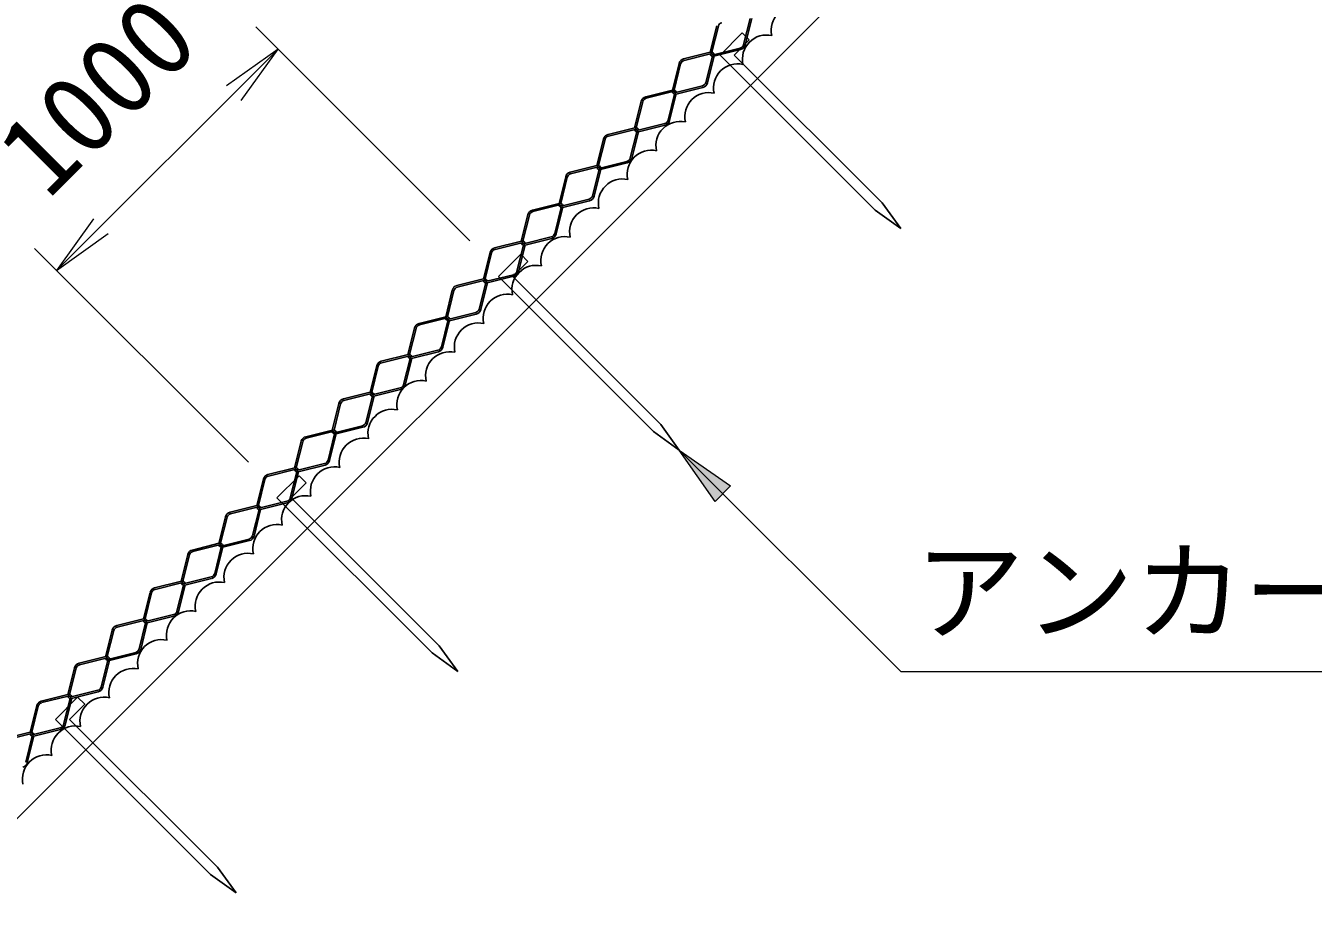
# Model space of a CAD drawing. Units: millimetres, scale not verified. Extents: x 690 to 40690, y 684 to 28809.
# Drawn here: x 10601 to 14711, y 15153 to 18009 of the extents above; entities that cross this region are included whole.
import ezdxf
from ezdxf.enums import TextEntityAlignment as Align

# ---------------------------------------------------------------- set-up
doc = ezdxf.new("R2010")
doc.units = ezdxf.units.MM
doc.header["$LTSCALE"] = 100
for name, color, linetype, lineweight in [('C-STR', 1, 'Continuous', 25), ('C-STR-DIM', 1, 'Continuous', 13), ('C-STR-HTXT', 1, 'Continuous', 13)]:
    doc.layers.add(name, color=color, linetype=linetype, lineweight=lineweight)
doc.styles.add('ＭＳ ゴシック', font='')
doc.styles.get('ＭＳ ゴシック').set_extended_font_data('MS Gothic')

msp = doc.modelspace()

# ---------------------------------------------------------------- hatches: boundary and pattern name
at = {"layer": 'C-STR-HTXT'}
msp.add_hatch(color=256, dxfattribs=at).paths.add_polyline_path([(12687.5, 16654.3), (12851.4, 16539.6), (12802.3, 16490.4)])

# ---------------------------------------------------------------- linework, layer by layer
at = {"layer": 'C-STR', "color": 7}
for p, q in [((13942.7, 18846.8), (7225.1, 12129.3)), ((12817.6, 17915.7), (12888.4, 17986.5)), ((12911, 17963.8), (12862.9, 17915.7)), ((12888.4, 17986.5), (12911, 17963.8)), ((12817.6, 17915.7), (13312.6, 17420.8)), ((12862.9, 17915.7), (13335.3, 17443.4)), ((13394.6, 17361.4), (13335.3, 17443.4)), ((13394.6, 17361.4), (13312.6, 17420.8)), ((12110.5, 17208.6), (12181.3, 17279.3)), ((12181.3, 17279.3), (12203.9, 17256.7)), ((12203.9, 17256.7), (12155.8, 17208.6)), ((12110.5, 17208.6), (12605.5, 16713.7)), ((12155.8, 17208.6), (12628.1, 16736.3)), ((12687.5, 16654.3), (12628.1, 16736.3)), ((12687.5, 16654.3), (12605.5, 16713.7)), ((11403.4, 16501.5), (11474.1, 16572.2)), ((11474.1, 16572.2), (11496.8, 16549.6)), ((11496.8, 16549.6), (11448.7, 16501.5)), ((11403.4, 16501.5), (11898.4, 16006.6)), ((11448.7, 16501.5), (11921, 16029.2)), ((11980.4, 15947.2), (11921, 16029.2)), ((11980.4, 15947.2), (11898.4, 16006.6)), ((10696.3, 15794.4), (10767, 15865.1)), ((10767, 15865.1), (10789.7, 15842.5)), ((10789.7, 15842.5), (10741.6, 15794.4)), ((10696.3, 15794.4), (11191.3, 15299.4)), ((10696.3, 15794.4), (11191.3, 15299.4)), ((10741.6, 15794.4), (11213.9, 15322.1)), ((10741.6, 15794.4), (11213.9, 15322.1)), ((11273.3, 15240.1), (11191.3, 15299.4)), ((11273.3, 15240.1), (11191.3, 15299.4)), ((11273.3, 15240.1), (11213.9, 15322.1)), ((11273.3, 15240.1), (11213.9, 15322.1))]:
    msp.add_line(p, q, dxfattribs=at)
at = {"layer": 'C-STR'}
for p, q in [((12786.1, 17924.3), (12807.3, 18009.1)), ((12791.4, 17924.4), (12812.3, 18007.8)), ((12893, 17948.9), (12913.9, 18032.3)), ((12898, 17947.5), (12919.2, 18032.4)), ((12786.6, 17924.4), (12701.3, 17903.1)), ((12787.6, 17919.3), (12702.6, 17898.1)), ((12797.1, 17916.7), (12882.1, 17938)), ((12798.1, 17911.7), (12883.4, 17933)), ((12665.5, 17803.7), (12686.7, 17888.5)), ((12670.8, 17803.8), (12691.7, 17887.2)), ((12772.4, 17828.3), (12793.3, 17911.7)), ((12777.4, 17826.9), (12798.6, 17911.8)), ((12666, 17803.8), (12580.6, 17782.5)), ((12667, 17798.7), (12582, 17777.5)), ((12676.5, 17796.1), (12761.5, 17817.4)), ((12677.5, 17791.1), (12762.8, 17812.4)), ((12544.9, 17683.1), (12566.1, 17767.9)), ((12550.2, 17683.2), (12571.1, 17766.6)), ((12651.8, 17707.7), (12672.6, 17791.1)), ((12656.8, 17706.3), (12678, 17791.2)), ((12545.4, 17683.2), (12460, 17661.8)), ((12546.4, 17678.1), (12461.4, 17656.9)), ((12555.9, 17675.5), (12640.9, 17696.7)), ((12556.9, 17670.4), (12642.2, 17691.8)), ((12424.3, 17562.5), (12445.5, 17647.3)), ((12429.6, 17562.6), (12450.5, 17646)), ((12531.2, 17587.1), (12552, 17670.4)), ((12536.2, 17585.7), (12557.4, 17670.6)), ((12424.8, 17562.6), (12339.4, 17541.2)), ((12425.8, 17557.5), (12340.8, 17536.3)), ((12410.6, 17466.5), (12431.4, 17549.8)), ((12415.6, 17465.1), (12436.8, 17550)), ((12435.3, 17554.9), (12520.3, 17576.1)), ((12436.3, 17549.8), (12521.6, 17571.2)), ((12303.7, 17441.8), (12324.9, 17526.7)), ((12309, 17442), (12329.9, 17525.4)), ((12304.2, 17442), (12218.8, 17420.6)), ((12305.2, 17436.9), (12220.2, 17415.7)), ((12290, 17345.8), (12310.8, 17429.2)), ((12294.9, 17344.5), (12316.2, 17429.4)), ((12314.7, 17434.3), (12399.7, 17455.5)), ((12315.7, 17429.2), (12401, 17450.6)), ((12183.1, 17321.2), (12204.3, 17406.1)), ((12188.4, 17321.4), (12209.2, 17404.7)), ((12183.5, 17321.4), (12098.2, 17300)), ((12184.6, 17316.3), (12099.6, 17295.1)), ((12169.4, 17225.2), (12190.2, 17308.6)), ((12174.3, 17223.9), (12195.6, 17308.7)), ((12194.1, 17313.7), (12279.1, 17334.9)), ((12195.1, 17308.6), (12280.4, 17330)), ((12062.5, 17200.6), (12083.7, 17285.5)), ((12067.8, 17200.8), (12088.6, 17284.1)), ((12062.9, 17200.8), (11977.6, 17179.4)), ((12064, 17195.7), (11978.9, 17174.4)), ((12048.8, 17104.6), (12069.6, 17188)), ((12053.7, 17103.3), (12074.9, 17188.1)), ((12073.5, 17193.1), (12158.5, 17214.3)), ((12074.5, 17188), (12159.8, 17209.4)), ((11941.9, 17080), (11963.1, 17164.9)), ((11947.2, 17080.1), (11968, 17163.5)), ((11942.3, 17080.1), (11857, 17058.8)), ((11943.3, 17075.1), (11858.3, 17053.8)), ((11928.2, 16984), (11949, 17067.4)), ((11933.1, 16982.7), (11954.3, 17067.5)), ((11952.8, 17072.5), (12037.9, 17093.7)), ((11953.9, 17067.4), (12039.2, 17088.7)), ((11821.2, 16959.4), (11842.5, 17044.3)), ((11826.6, 16959.5), (11847.4, 17042.9)), ((11832.2, 16951.9), (11917.2, 16973.1)), ((11821.7, 16959.5), (11736.4, 16938.2)), ((11822.7, 16954.5), (11737.7, 16933.2)), ((11807.6, 16863.4), (11828.4, 16946.8)), ((11812.5, 16862.1), (11833.7, 16946.9)), ((11833.3, 16946.8), (11918.6, 16968.1)), ((11700.6, 16838.8), (11721.8, 16923.7)), ((11706, 16838.9), (11726.8, 16922.3)), ((11711.6, 16831.3), (11796.6, 16852.5)), ((11701.1, 16838.9), (11615.8, 16817.6)), ((11702.1, 16833.9), (11617.1, 16812.6)), ((11686.9, 16742.8), (11707.8, 16826.2)), ((11691.9, 16741.5), (11713.1, 16826.3)), ((11712.6, 16826.2), (11798, 16847.5)), ((11580, 16718.2), (11601.2, 16803)), ((11585.4, 16718.3), (11606.2, 16801.7)), ((11591, 16710.6), (11676, 16731.9)), ((11592, 16705.6), (11677.4, 16726.9)), ((11580.5, 16718.3), (11495.2, 16697)), ((11581.5, 16713.3), (11496.5, 16692)), ((11566.3, 16622.2), (11587.2, 16705.6)), ((11571.3, 16620.9), (11592.5, 16705.7)), ((11459.4, 16597.6), (11480.6, 16682.4)), ((11464.8, 16597.7), (11485.6, 16681.1)), ((11470.4, 16590), (11555.4, 16611.3)), ((11471.4, 16585), (11556.8, 16606.3)), ((11459.9, 16597.7), (11374.6, 16576.4)), ((11460.9, 16592.7), (11375.9, 16571.4)), ((11445.7, 16501.6), (11466.6, 16585)), ((11450.7, 16500.3), (11471.9, 16585.1)), ((11338.8, 16477), (11360, 16561.8)), ((11344.2, 16477.1), (11365, 16560.5)), ((11349.8, 16469.4), (11434.8, 16490.7)), ((11350.8, 16464.4), (11436.2, 16485.7)), ((11218.2, 16356.4), (11239.4, 16441.2)), ((11223.5, 16356.5), (11244.4, 16439.9)), ((11339.3, 16477.1), (11254, 16455.8)), ((11340.3, 16472.1), (11255.3, 16450.8)), ((11325.1, 16381), (11346, 16464.4)), ((11330.1, 16379.7), (11351.3, 16464.5)), ((11218.7, 16356.5), (11133.4, 16335.2)), ((11229.2, 16348.8), (11314.2, 16370.1)), ((11230.2, 16343.8), (11315.5, 16365.1)), ((11097.6, 16235.8), (11118.8, 16320.6)), ((11102.9, 16235.9), (11123.8, 16319.3)), ((11219.7, 16351.5), (11134.7, 16330.2)), ((11204.5, 16260.4), (11225.4, 16343.8)), ((11209.5, 16259.1), (11230.7, 16343.9)), ((11098.1, 16235.9), (11012.8, 16214.6)), ((11108.6, 16228.2), (11193.6, 16249.5)), ((11109.6, 16223.2), (11194.9, 16244.5)), ((10977, 16115.2), (10998.2, 16200)), ((10982.3, 16115.3), (11003.2, 16198.7)), ((11099.1, 16230.8), (11014.1, 16209.6)), ((11083.9, 16139.8), (11104.8, 16223.2)), ((11088.9, 16138.4), (11110.1, 16223.3)), ((10977.5, 16115.3), (10892.2, 16094)), ((10978.5, 16110.2), (10893.5, 16089)), ((10988, 16107.6), (11073, 16128.9)), ((10989, 16102.6), (11074.3, 16123.9)), ((10856.4, 15994.6), (10877.6, 16079.4)), ((10861.7, 15994.7), (10882.6, 16078.1)), ((10963.3, 16019.2), (10984.2, 16102.6)), ((10968.3, 16017.8), (10989.5, 16102.7)), ((10856.9, 15994.7), (10771.5, 15973.4)), ((10857.9, 15989.6), (10772.9, 15968.4)), ((10867.4, 15987), (10952.4, 16008.3)), ((10868.4, 15982), (10953.7, 16003.3)), ((10735.8, 15874), (10757, 15958.8)), ((10741.1, 15874.1), (10762, 15957.5)), ((10842.7, 15898.6), (10863.5, 15982)), ((10847.7, 15897.2), (10868.9, 15982.1)), ((10736.3, 15874.1), (10650.9, 15852.7)), ((10737.3, 15869), (10652.3, 15847.8)), ((10746.8, 15866.4), (10831.8, 15887.7)), ((10747.8, 15861.3), (10833.1, 15882.7)), ((10615.2, 15753.4), (10636.4, 15838.2)), ((10620.5, 15753.5), (10641.4, 15836.9)), ((10722.1, 15778), (10742.9, 15861.3)), ((10727.1, 15776.6), (10748.3, 15861.5)), ((10615.7, 15753.5), (10530.3, 15732.1)), ((10616.7, 15748.4), (10531.7, 15727.2)), ((10601.5, 15657.4), (10622.3, 15740.7)), ((10606.5, 15656), (10627.7, 15740.9)), ((10626.2, 15745.8), (10711.2, 15767)), ((10627.2, 15740.7), (10712.5, 15762.1))]:
    msp.add_line(p, q, dxfattribs=at)
at = {"layer": 'C-STR', "color": 7}
for centre in [(13057.7, 17994.5), (12965.8, 17902.6), (12873.8, 17810.7), (12781.9, 17718.8), (12690, 17626.8), (12598.1, 17534.9), (12506.1, 17443), (12414.2, 17351.1), (12322.3, 17259.1), (12230.4, 17167.2), (12138.4, 17075.3), (12046.5, 16983.4), (11954.6, 16891.4), (11862.7, 16799.5), (11770.7, 16707.6), (11678.8, 16615.7), (11586.9, 16523.7), (11495, 16431.8), (11403, 16339.9), (11311.1, 16248), (11219.2, 16156.1), (11127.3, 16064.1), (11035.4, 15972.2), (10943.4, 15880.3), (10851.5, 15788.4), (10759.6, 15696.4), (10667.7, 15604.5)]:
    msp.add_arc(centre, 76.9, 77.2714, 192.7286, dxfattribs=at)
at = {"layer": 'C-STR'}
for centre, radius, start, end in [((12826.8, 18004.1), 15, 104.0362, 165.9638), ((12795.7, 17921.4), 10, 194.0362, 284.0362), ((12789, 17914.7), 10, 14.0362, 104.0362), ((12788.8, 17914.5), 5, 45, 104.0362), ((12795.9, 17921.6), 5, 225, 284.0362), ((12878.5, 17952.5), 15, 284.0362, 345.9638), ((12878.6, 17952.4), 20, 284.0362, 345.9638), ((12706.1, 17883.7), 20, 104.0362, 165.9638), ((12706.2, 17883.5), 15, 104.0362, 165.9638), ((12675.1, 17800.8), 10, 194.0362, 284.0362), ((12668.4, 17794.1), 10, 14.0362, 104.0362), ((12668.2, 17793.9), 5, 45, 104.0362), ((12675.3, 17801), 5, 225, 284.0362), ((12757.9, 17831.9), 15, 284.0362, 345.9638), ((12758, 17831.8), 20, 284.0362, 345.9638), ((12585.5, 17763.1), 20, 104.0362, 165.9638), ((12585.6, 17762.9), 15, 104.0362, 165.9638), ((12554.5, 17680.1), 10, 194.0362, 284.0362), ((12547.8, 17673.5), 10, 14.0362, 104.0362), ((12547.6, 17673.3), 5, 45, 104.0362), ((12554.7, 17680.3), 5, 225, 284.0362), ((12637.2, 17711.3), 15, 284.0362, 345.9638), ((12637.4, 17711.2), 20, 284.0362, 345.9638), ((12464.9, 17642.4), 20, 104.0362, 165.9638), ((12465, 17642.3), 15, 104.0362, 165.9638), ((12433.9, 17559.5), 10, 194.0362, 284.0362), ((12427.2, 17552.9), 10, 14.0362, 104.0362), ((12427, 17552.7), 5, 45, 104.0362), ((12434.1, 17559.7), 5, 225, 284.0362), ((12516.6, 17590.7), 15, 284.0362, 345.9638), ((12516.8, 17590.6), 20, 284.0362, 345.9638), ((12344.3, 17521.8), 20, 104.0362, 165.9638), ((12344.4, 17521.7), 15, 104.0362, 165.9638), ((12396, 17470.1), 15, 284.0362, 345.9638), ((12313.3, 17438.9), 10, 194.0362, 284.0362), ((12306.6, 17432.3), 10, 14.0362, 104.0362), ((12306.4, 17432.1), 5, 45, 104.0362), ((12313.5, 17439.1), 5, 225, 284.0362), ((12396.2, 17470), 20, 284.0362, 345.9638), ((12223.7, 17401.2), 20, 104.0362, 165.9638), ((12223.8, 17401.1), 15, 104.0362, 165.9638), ((12275.4, 17349.5), 15, 284.0362, 345.9638), ((12275.5, 17349.4), 20, 284.0362, 345.9638), ((12192.6, 17318.3), 10, 194.0362, 284.0362), ((12186, 17311.7), 10, 14.0362, 104.0362), ((12185.8, 17311.5), 5, 45, 104.0362), ((12192.8, 17318.5), 5, 225, 284.0362), ((12103.1, 17280.6), 20, 104.0362, 165.9638), ((12103.2, 17280.5), 15, 104.0362, 165.9638), ((12154.8, 17228.9), 15, 284.0362, 345.9638), ((12154.9, 17228.8), 20, 284.0362, 345.9638), ((12072, 17197.7), 10, 194.0362, 284.0362), ((12065.4, 17191.1), 10, 14.0362, 104.0362), ((12065.2, 17190.9), 5, 45, 104.0362), ((12072.2, 17197.9), 5, 225, 284.0362), ((11982.6, 17159.9), 15, 104.0362, 165.9638), ((12034.2, 17108.3), 15, 284.0362, 345.9638), ((12034.3, 17108.1), 20, 284.0362, 345.9638), ((11861.9, 17039.4), 20, 104.0362, 165.9638), ((11951.4, 17077.1), 10, 194.0362, 284.0362), ((11944.8, 17070.4), 10, 14.0362, 104.0362), ((11944.6, 17070.2), 5, 45, 104.0362), ((11951.6, 17077.3), 5, 225, 284.0362), ((11862, 17039.3), 15, 104.0362, 165.9638), ((11913.6, 16987.7), 15, 284.0362, 345.9638), ((11913.7, 16987.5), 20, 284.0362, 345.9638), ((11741.3, 16918.8), 20, 104.0362, 165.9638), ((11741.4, 16918.7), 15, 104.0362, 165.9638), ((11830.8, 16956.5), 10, 194.0362, 284.0362), ((11824.2, 16949.8), 10, 14.0362, 104.0362), ((11824, 16949.6), 5, 45, 104.0362), ((11831, 16956.7), 5, 225, 284.0362), ((11793, 16867.1), 15, 284.0362, 345.9638), ((11793.1, 16866.9), 20, 284.0362, 345.9638), ((11620.6, 16798.2), 20, 104.0362, 165.9638), ((11620.8, 16798.1), 15, 104.0362, 165.9638), ((11710.2, 16835.9), 10, 194.0362, 284.0362), ((11703.5, 16829.2), 10, 14.0362, 104.0362), ((11703.3, 16829), 5, 45, 104.0362), ((11710.4, 16836.1), 5, 225, 284.0362), ((11672.4, 16746.4), 15, 284.0362, 345.9638), ((11672.5, 16746.3), 20, 284.0362, 345.9638), ((11500, 16677.6), 20, 104.0362, 165.9638), ((11500.2, 16677.5), 15, 104.0362, 165.9638), ((11589.6, 16715.3), 10, 194.0362, 284.0362), ((11582.9, 16708.6), 10, 14.0362, 104.0362), ((11582.7, 16708.4), 5, 45, 104.0362), ((11589.8, 16715.5), 5, 225, 284.0362), ((11551.8, 16625.8), 15, 284.0362, 345.9638), ((11551.9, 16625.7), 20, 284.0362, 345.9638), ((11379.4, 16557), 20, 104.0362, 165.9638), ((11379.6, 16556.9), 15, 104.0362, 165.9638), ((11469, 16594.7), 10, 194.0362, 284.0362), ((11462.3, 16588), 10, 14.0362, 104.0362), ((11462.1, 16587.8), 5, 45, 104.0362), ((11469.2, 16594.9), 5, 225, 284.0362), ((11431.2, 16505.2), 15, 284.0362, 345.9638), ((11431.3, 16505.1), 20, 284.0362, 345.9638), ((11258.8, 16436.4), 20, 104.0362, 165.9638), ((11258.9, 16436.3), 15, 104.0362, 165.9638), ((11348.4, 16474.1), 10, 194.0362, 284.0362), ((11341.7, 16467.4), 10, 14.0362, 104.0362), ((11341.5, 16467.2), 5, 45, 104.0362), ((11348.6, 16474.3), 5, 225, 284.0362), ((11221.1, 16346.8), 10, 14.0362, 104.0362), ((11310.6, 16384.6), 15, 284.0362, 345.9638), ((11310.7, 16384.5), 20, 284.0362, 345.9638), ((11138.2, 16315.8), 20, 104.0362, 165.9638), ((11138.3, 16315.7), 15, 104.0362, 165.9638), ((11227.8, 16353.5), 10, 194.0362, 284.0362), ((11220.9, 16346.6), 5, 45, 104.0362), ((11228, 16353.7), 5, 225, 284.0362), ((11100.5, 16226.2), 10, 14.0362, 104.0362), ((11190, 16264), 15, 284.0362, 345.9638), ((11190.1, 16263.9), 20, 284.0362, 345.9638), ((11017.6, 16195.2), 20, 104.0362, 165.9638), ((11017.7, 16195), 15, 104.0362, 165.9638), ((11107.2, 16232.9), 10, 194.0362, 284.0362), ((11100.3, 16226), 5, 45, 104.0362), ((11107.4, 16233.1), 5, 225, 284.0362), ((10986.6, 16112.3), 10, 194.0362, 284.0362), ((10979.9, 16105.6), 10, 14.0362, 104.0362), ((10979.7, 16105.4), 5, 45, 104.0362), ((11069.4, 16143.4), 15, 284.0362, 345.9638), ((11069.5, 16143.3), 20, 284.0362, 345.9638), ((10897, 16074.6), 20, 104.0362, 165.9638), ((10897.1, 16074.4), 15, 104.0362, 165.9638), ((10986.8, 16112.5), 5, 225, 284.0362), ((10866, 15991.7), 10, 194.0362, 284.0362), ((10859.3, 15985), 10, 14.0362, 104.0362), ((10859.1, 15984.8), 5, 45, 104.0362), ((10866.2, 15991.9), 5, 225, 284.0362), ((10948.8, 16022.8), 15, 284.0362, 345.9638), ((10948.9, 16022.7), 20, 284.0362, 345.9638), ((10776.4, 15954), 20, 104.0362, 165.9638), ((10776.5, 15953.8), 15, 104.0362, 165.9638), ((10745.4, 15871.1), 10, 194.0362, 284.0362), ((10738.7, 15864.4), 10, 14.0362, 104.0362), ((10738.5, 15864.2), 5, 45, 104.0362), ((10745.6, 15871.2), 5, 225, 284.0362), ((10828.1, 15902.2), 15, 284.0362, 345.9638), ((10828.3, 15902.1), 20, 284.0362, 345.9638), ((10655.8, 15833.3), 20, 104.0362, 165.9638), ((10655.9, 15833.2), 15, 104.0362, 165.9638), ((10624.8, 15750.4), 10, 194.0362, 284.0362), ((10618.1, 15743.8), 10, 14.0362, 104.0362), ((10617.9, 15743.6), 5, 45, 104.0362), ((10625, 15750.6), 5, 225, 284.0362), ((10707.5, 15781.6), 15, 284.0362, 345.9638), ((10707.7, 15781.5), 20, 284.0362, 345.9638), ((10587.1, 15660.9), 20, 284.0362, 345.9638)]:
    msp.add_arc(centre, radius, start, end, dxfattribs=at)
at = {"layer": 'C-STR-DIM'}
for p, q in [((12019.4, 17322.4), (11336.3, 18005.6)), ((10699.9, 17227.7), (11407, 17934.8)), ((11312.3, 16615.3), (10629.1, 17298.4))]:
    msp.add_line(p, q, dxfattribs=at)
for points in [[(11289.1, 17769.9), (11407, 17934.8), (11242, 17817)], [(10817.7, 17392.7), (10699.9, 17227.7), (10864.8, 17345.6)]]:
    msp.add_lwpolyline(points, dxfattribs=at)
msp.add_arc((11982.5, 17160), 20, 104.0362, 165.9638, dxfattribs=at)
at = {"layer": 'C-STR-HTXT'}
for p, q in [((12687.5, 16654.3), (13394.7, 15947.2)), ((13394.6, 15947.2), (16894.7, 15947.2))]:
    msp.add_line(p, q, dxfattribs=at)
msp.add_lwpolyline([(12687.5, 16654.3), (12851.4, 16539.6), (12802.3, 16490.4)], close=True, dxfattribs=at)

# ---------------------------------------------------------------- texts
at = {"layer": 'C-STR-DIM', "color": 7, "style": 'ＭＳ ゴシック'}
msp.add_text('1000', height=256.6, rotation=45, dxfattribs=at).set_placement((10828.1, 17788), align=Align.MIDDLE_CENTER)
at = {"layer": 'C-STR-HTXT', "color": 7, "style": 'ＭＳ ゴシック'}
msp.add_text('アンカー φ16 L＝400', height=256.6, dxfattribs=at).set_placement((15144.7, 15997.2), align=Align.BOTTOM_CENTER)

doc.saveas('drawing.dxf')
